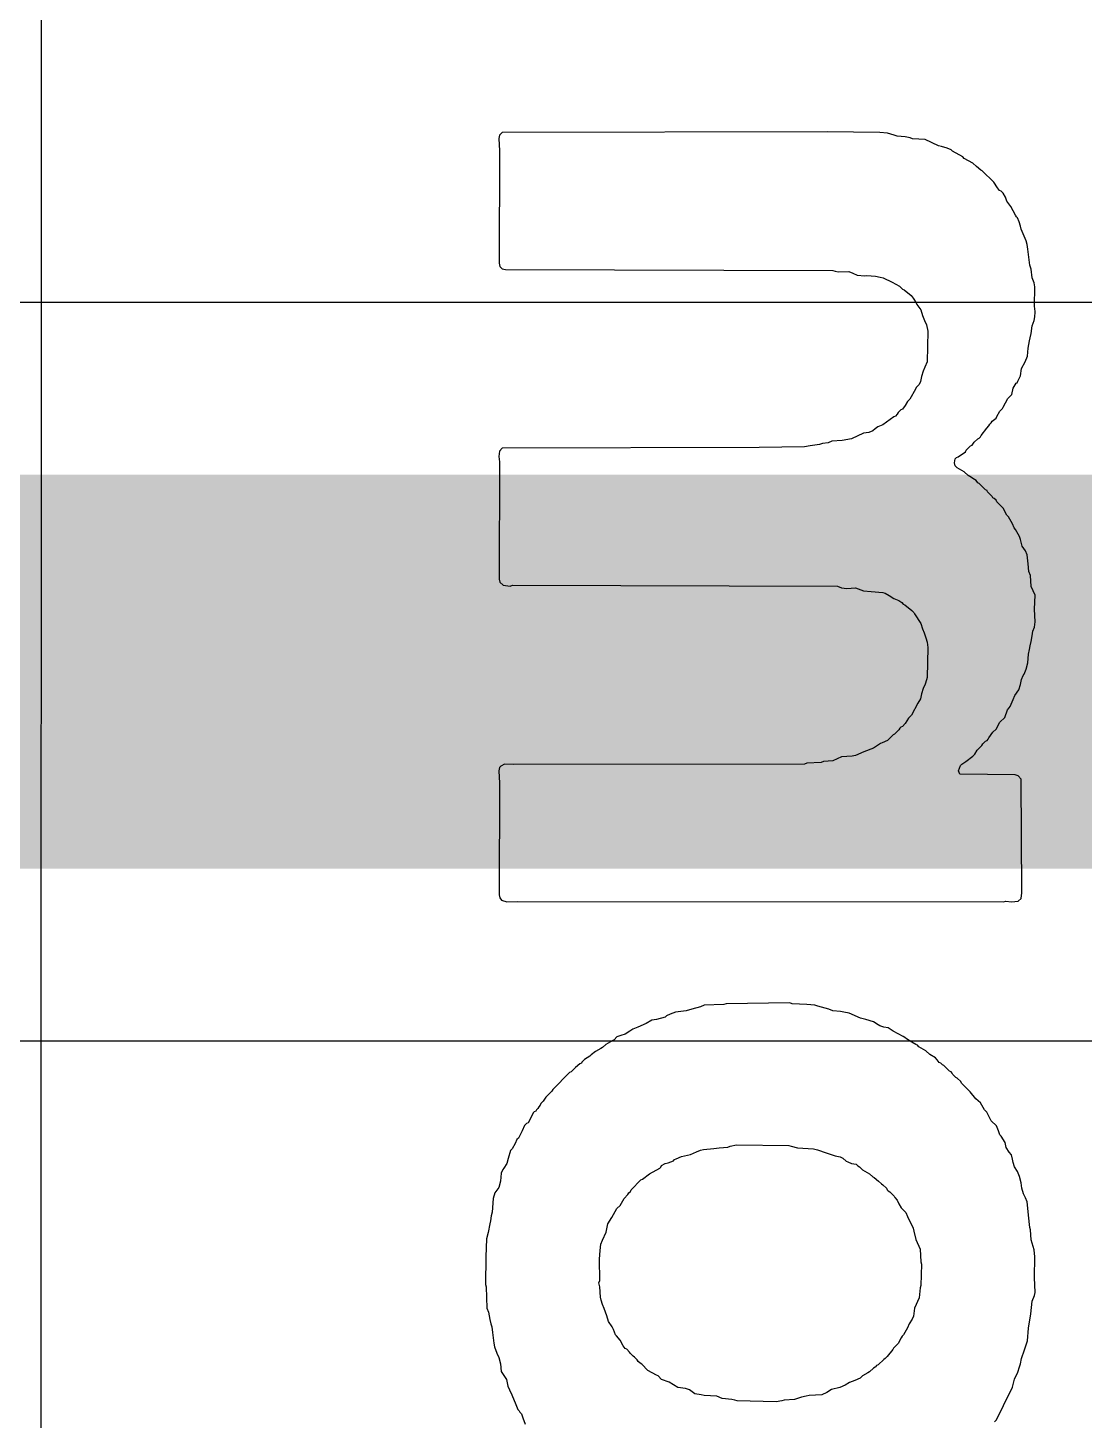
# Model space of a CAD drawing. Header units: inches. Extents: x 0 to 12.7, y -0.1 to 3.5.
# Drawn here: x 0.8146 to 0.9085, y 0.9078 to 1.0315 of the extents above; entities that cross this region are included whole.
import ezdxf

# ---------------------------------------------------------------- set-up
doc = ezdxf.new("R2010")
doc.units = ezdxf.units.IN
doc.header["$MEASUREMENT"] = 0
doc.layers.add('Bottom Overlay', color=54, linetype='Continuous')
doc.layers.add('Top Layer', color=1, linetype='Continuous')

msp = doc.modelspace()

# ---------------------------------------------------------------- linework, layer by layer
at = {"layer": 'Bottom Overlay'}
for p, q in [((0.81578, 0.78899), (0.81585, 1.28357)), ((0.85652, 1.02191), (0.85645, 1.02163)), ((0.85645, 1.02163), (0.85652, 1.02052)), ((0.85676, 1.02216), (0.85652, 1.02191)), ((0.88564, 1.02223), (0.85676, 1.02216)), ((0.8903, 1.02216), (0.88564, 1.02223)), ((0.89099, 1.02209), (0.8903, 1.02216)), ((0.89159, 1.02191), (0.89099, 1.02209)), ((0.89186, 1.02184), (0.89159, 1.02191)), ((0.89256, 1.02177), (0.89186, 1.02184)), ((0.89301, 1.02167), (0.89256, 1.02177)), ((0.89322, 1.0216), (0.89301, 1.02167)), ((0.89433, 1.02153), (0.89322, 1.0216)), ((0.89552, 1.02097), (0.89433, 1.02153)), ((0.85652, 1.02052), (0.85648, 1.01054)), ((0.89579, 1.0209), (0.89552, 1.02097)), ((0.89628, 1.02076), (0.89579, 1.0209)), ((0.89663, 1.02062), (0.89628, 1.02076)), ((0.89677, 1.02049), (0.89663, 1.02062)), ((0.89767, 1.02), (0.89677, 1.02049)), ((0.89781, 1.01986), (0.89767, 1.02)), ((0.89858, 1.01944), (0.89781, 1.01986)), ((0.89889, 1.01913), (0.89858, 1.01944)), ((0.89927, 1.01882), (0.89889, 1.01913)), ((0.89941, 1.01875), (0.89927, 1.01882)), ((0.90042, 1.01774), (0.89941, 1.01875)), ((0.90077, 1.01725), (0.90042, 1.01774)), ((0.90084, 1.01711), (0.90077, 1.01725)), ((0.90094, 1.01701), (0.90084, 1.01711)), ((0.90108, 1.01694), (0.90094, 1.01701)), ((0.90126, 1.01676), (0.90108, 1.01694)), ((0.90147, 1.01642), (0.90126, 1.01676)), ((0.9016, 1.01607), (0.90147, 1.01642)), ((0.90195, 1.01558), (0.9016, 1.01607)), ((0.90237, 1.01482), (0.90195, 1.01558)), ((0.90244, 1.01468), (0.90237, 1.01482)), ((0.90254, 1.01457), (0.90244, 1.01468)), ((0.90268, 1.01422), (0.90254, 1.01457)), ((0.90279, 1.01384), (0.90268, 1.01422)), ((0.90286, 1.01356), (0.90279, 1.01384)), ((0.90331, 1.01255), (0.90286, 1.01356)), ((0.90338, 1.01221), (0.90331, 1.01255)), ((0.90345, 1.01179), (0.90338, 1.01221)), ((0.90362, 1.01036), (0.90345, 1.01179)), ((0.85648, 1.01054), (0.85655, 1.01026)), ((0.85655, 1.01026), (0.85676, 1.01005)), ((0.90376, 1.01001), (0.90362, 1.01036)), ((0.85676, 1.01005), (0.85704, 1.00998)), ((0.85704, 1.00998), (0.88612, 1.00991)), ((0.88612, 1.00991), (0.88633, 1.00984)), ((0.88633, 1.00984), (0.88661, 1.00977)), ((0.88661, 1.00977), (0.88755, 1.00981)), ((0.88755, 1.00981), (0.8879, 1.00967)), ((0.8879, 1.00967), (0.88828, 1.00949)), ((0.88828, 1.00949), (0.88898, 1.00942)), ((0.88898, 1.00942), (0.88915, 1.00946)), ((0.88915, 1.00946), (0.88992, 1.00939)), ((0.88992, 1.00939), (0.89033, 1.00932)), ((0.89033, 1.00932), (0.89061, 1.00925)), ((0.89061, 1.00925), (0.89141, 1.00887)), ((0.90383, 1.00925), (0.90376, 1.01001)), ((0.90401, 1.0088), (0.90383, 1.00925)), ((0.89141, 1.00887), (0.89204, 1.00852)), ((0.89204, 1.00852), (0.89232, 1.00824)), ((0.89232, 1.00824), (0.89246, 1.00817)), ((0.89246, 1.00817), (0.89308, 1.00768)), ((0.90407, 1.00845), (0.90401, 1.0088)), ((0.90404, 1.00674), (0.90407, 1.00845)), ((0.89308, 1.00768), (0.89326, 1.00744)), ((0.89326, 1.00744), (0.89353, 1.00702)), ((0.89353, 1.00702), (0.8936, 1.00688)), ((0.8936, 1.00688), (0.89395, 1.0064)), ((0.90411, 1.00626), (0.90404, 1.00674)), ((0.89395, 1.0064), (0.89409, 1.00591)), ((0.89409, 1.00591), (0.89426, 1.00546)), ((0.89426, 1.00546), (0.89444, 1.00507)), ((0.90383, 1.005), (0.90401, 1.00546)), ((0.90401, 1.00546), (0.90407, 1.0058)), ((0.90407, 1.0058), (0.90411, 1.00619)), ((0.90411, 1.00619), (0.90411, 1.00626)), ((0.89444, 1.00507), (0.89458, 1.00452)), ((0.89458, 1.00452), (0.89451, 1.0018)), ((0.90366, 1.00393), (0.90376, 1.00431)), ((0.90376, 1.00431), (0.90383, 1.005)), ((0.90341, 1.00229), (0.90348, 1.00299)), ((0.90348, 1.00299), (0.90359, 1.00365)), ((0.90359, 1.00365), (0.90366, 1.00393)), ((0.89451, 1.0018), (0.8943, 1.00132)), ((0.90289, 1.00121), (0.90321, 1.0018)), ((0.90321, 1.0018), (0.90341, 1.00229)), ((0.89402, 1.00048), (0.89392, 1.00003)), ((0.89416, 1.00097), (0.89402, 1.00048)), ((0.8943, 1.00132), (0.89416, 1.00097)), ((0.90258, 1.00006), (0.90279, 1.00055)), ((0.90279, 1.00055), (0.90289, 1.00121)), ((0.89346, 0.99937), (0.89298, 0.99846)), ((0.89353, 0.99951), (0.89346, 0.99937)), ((0.89381, 0.99979), (0.89353, 0.99951)), ((0.89392, 1.00003), (0.89381, 0.99979)), ((0.90202, 0.99888), (0.90216, 0.99944)), ((0.90216, 0.99944), (0.90241, 0.99989)), ((0.90241, 0.99989), (0.90251, 0.99992)), ((0.90251, 0.99992), (0.90258, 1.00006)), ((0.89256, 0.99791), (0.89232, 0.99759)), ((0.89277, 0.99826), (0.89256, 0.99791)), ((0.89298, 0.99846), (0.89277, 0.99826)), ((0.90126, 0.99777), (0.90167, 0.99853)), ((0.90167, 0.99853), (0.90202, 0.99888)), ((0.89155, 0.9969), (0.89058, 0.9962)), ((0.89169, 0.99697), (0.89155, 0.9969)), ((0.89186, 0.99714), (0.89169, 0.99697)), ((0.89193, 0.99728), (0.89186, 0.99714)), ((0.89218, 0.99752), (0.89193, 0.99728)), ((0.89232, 0.99759), (0.89218, 0.99752)), ((0.90039, 0.99662), (0.90053, 0.99669)), ((0.90053, 0.99669), (0.90063, 0.99679)), ((0.90063, 0.99679), (0.9007, 0.99693)), ((0.9007, 0.99693), (0.90098, 0.99742)), ((0.90098, 0.99742), (0.90119, 0.99763)), ((0.90119, 0.99763), (0.90126, 0.99777)), ((0.88884, 0.99544), (0.88779, 0.99495)), ((0.88932, 0.99551), (0.88884, 0.99544)), ((0.88967, 0.99565), (0.88932, 0.99551)), ((0.88988, 0.99585), (0.88967, 0.99565)), ((0.89012, 0.99603), (0.88988, 0.99585)), ((0.89058, 0.9962), (0.89012, 0.99603)), ((0.89931, 0.99526), (0.8998, 0.99589)), ((0.8998, 0.99589), (0.9, 0.9961)), ((0.9, 0.9961), (0.90007, 0.99624)), ((0.90007, 0.99624), (0.90021, 0.99638)), ((0.90021, 0.99638), (0.90028, 0.99652)), ((0.90028, 0.99652), (0.90039, 0.99662)), ((0.87958, 0.99418), (0.85676, 0.99411)), ((0.88362, 0.99425), (0.87958, 0.99418)), ((0.88411, 0.99432), (0.88362, 0.99425)), ((0.88494, 0.99446), (0.88411, 0.99432)), ((0.88522, 0.99453), (0.88494, 0.99446)), ((0.88571, 0.9946), (0.88522, 0.99453)), ((0.88605, 0.99474), (0.88571, 0.9946)), ((0.88696, 0.99481), (0.88605, 0.99474)), ((0.88779, 0.99495), (0.88696, 0.99481)), ((0.89799, 0.99394), (0.89837, 0.99432)), ((0.89837, 0.99432), (0.89851, 0.99439)), ((0.89851, 0.99439), (0.89868, 0.99464)), ((0.89868, 0.99464), (0.899, 0.99495)), ((0.899, 0.99495), (0.89913, 0.99502)), ((0.89913, 0.99502), (0.89924, 0.99512)), ((0.89924, 0.99512), (0.89931, 0.99526)), ((0.85652, 0.99387), (0.85645, 0.99338)), ((0.85645, 0.99338), (0.85652, 0.9929)), ((0.85676, 0.99411), (0.85652, 0.99387)), ((0.89694, 0.99283), (0.89701, 0.99318)), ((0.89701, 0.99318), (0.89712, 0.99328)), ((0.89712, 0.99328), (0.89726, 0.99335)), ((0.89726, 0.99335), (0.89792, 0.9938)), ((0.89792, 0.9938), (0.89799, 0.99394)), ((0.85652, 0.9929), (0.85648, 0.9825)), ((0.89701, 0.99255), (0.89694, 0.99283)), ((0.89719, 0.99238), (0.89701, 0.99255)), ((0.89781, 0.99203), (0.89719, 0.99238)), ((0.89816, 0.99168), (0.89781, 0.99203)), ((0.8983, 0.99161), (0.89816, 0.99168)), ((0.89872, 0.99133), (0.8983, 0.99161)), ((0.89886, 0.99126), (0.89872, 0.99133)), ((0.899, 0.99105), (0.89886, 0.99126)), ((0.89913, 0.99098), (0.899, 0.99105)), ((0.89969, 0.99043), (0.89913, 0.99098)), ((0.89983, 0.99036), (0.89969, 0.99043)), ((0.89987, 0.99025), (0.89983, 0.99036)), ((0.90028, 0.98984), (0.89987, 0.99025)), ((0.90035, 0.9897), (0.90028, 0.98984)), ((0.90046, 0.98966), (0.90035, 0.9897)), ((0.90063, 0.98949), (0.90046, 0.98966)), ((0.9007, 0.98935), (0.90063, 0.98949)), ((0.90126, 0.98879), (0.9007, 0.98935)), ((0.9016, 0.98817), (0.90126, 0.98879)), ((0.90174, 0.98803), (0.9016, 0.98817)), ((0.90209, 0.9874), (0.90174, 0.98803)), ((0.90223, 0.98705), (0.90209, 0.9874)), ((0.90237, 0.98691), (0.90223, 0.98705)), ((0.90272, 0.98629), (0.90237, 0.98691)), ((0.90279, 0.98601), (0.90272, 0.98629)), ((0.90296, 0.98542), (0.90279, 0.98601)), ((0.90324, 0.985), (0.90296, 0.98542)), ((0.90338, 0.98465), (0.90324, 0.985)), ((0.90348, 0.98385), (0.90338, 0.98465)), ((0.90355, 0.98316), (0.90348, 0.98385)), ((0.90369, 0.98281), (0.90355, 0.98316)), ((0.85648, 0.9825), (0.85655, 0.98222)), ((0.85655, 0.98222), (0.85683, 0.98194)), ((0.85683, 0.98194), (0.85746, 0.98187)), ((0.85746, 0.98187), (0.85767, 0.98194)), ((0.85767, 0.98194), (0.88654, 0.98187)), ((0.88654, 0.98187), (0.88689, 0.98173)), ((0.90376, 0.98183), (0.90369, 0.98281)), ((0.90411, 0.98107), (0.90376, 0.98183)), ((0.88689, 0.98173), (0.88738, 0.98166)), ((0.88738, 0.98166), (0.88814, 0.98173)), ((0.88814, 0.98173), (0.88884, 0.98145)), ((0.88884, 0.98145), (0.88953, 0.98138)), ((0.88953, 0.98138), (0.89058, 0.98131)), ((0.89058, 0.98131), (0.89079, 0.98124)), ((0.89079, 0.98124), (0.89113, 0.98103)), ((0.89113, 0.98103), (0.89155, 0.98076)), ((0.89155, 0.98076), (0.892, 0.98058)), ((0.892, 0.98058), (0.89225, 0.98041)), ((0.90404, 0.97982), (0.90411, 0.98107)), ((0.89225, 0.98041), (0.89239, 0.98027)), ((0.89239, 0.98027), (0.89252, 0.9802)), ((0.89252, 0.9802), (0.89315, 0.97971)), ((0.89315, 0.97971), (0.89332, 0.97954)), ((0.89332, 0.97954), (0.89339, 0.9794)), ((0.89339, 0.9794), (0.89395, 0.97856)), ((0.90411, 0.9787), (0.90404, 0.97982)), ((0.89395, 0.97856), (0.89409, 0.97808)), ((0.9039, 0.97787), (0.90404, 0.97822)), ((0.90404, 0.97822), (0.90411, 0.9787)), ((0.89409, 0.97808), (0.89423, 0.97773)), ((0.89423, 0.97773), (0.8944, 0.97728)), ((0.8944, 0.97728), (0.89451, 0.97689)), ((0.89451, 0.97689), (0.89458, 0.97641)), ((0.90366, 0.97658), (0.90376, 0.97696)), ((0.90376, 0.97696), (0.90383, 0.97745)), ((0.90383, 0.97745), (0.9039, 0.97787)), ((0.89458, 0.97641), (0.89451, 0.97376)), ((0.90345, 0.97505), (0.90352, 0.97582)), ((0.90352, 0.97582), (0.90359, 0.97623)), ((0.90359, 0.97623), (0.90366, 0.97658)), ((0.90314, 0.97404), (0.90331, 0.97449)), ((0.90331, 0.97449), (0.90345, 0.97505)), ((0.89433, 0.97317), (0.89416, 0.97279)), ((0.89444, 0.97355), (0.89433, 0.97317)), ((0.89451, 0.97376), (0.89444, 0.97355)), ((0.90279, 0.97314), (0.90289, 0.97359)), ((0.90289, 0.97359), (0.90303, 0.97394)), ((0.90303, 0.97394), (0.90314, 0.97404)), ((0.89402, 0.9723), (0.89392, 0.97185)), ((0.89416, 0.97279), (0.89402, 0.9723)), ((0.90216, 0.97181), (0.9023, 0.97216)), ((0.9023, 0.97216), (0.90265, 0.97265)), ((0.90265, 0.97265), (0.90279, 0.97314)), ((0.89367, 0.97147), (0.89312, 0.97042)), ((0.89392, 0.97185), (0.89367, 0.97147)), ((0.9014, 0.97021), (0.90164, 0.97088)), ((0.90164, 0.97088), (0.90181, 0.97105)), ((0.90181, 0.97105), (0.90188, 0.97119)), ((0.90188, 0.97119), (0.90216, 0.97181)), ((0.89256, 0.96966), (0.89232, 0.96941)), ((0.89284, 0.97014), (0.89256, 0.96966)), ((0.89312, 0.97042), (0.89284, 0.97014)), ((0.90063, 0.96917), (0.90098, 0.9698)), ((0.90098, 0.9698), (0.9014, 0.97021)), ((0.89148, 0.96865), (0.89099, 0.96816)), ((0.89162, 0.96872), (0.89148, 0.96865)), ((0.892, 0.9691), (0.89162, 0.96872)), ((0.89207, 0.96924), (0.892, 0.9691)), ((0.89218, 0.96934), (0.89207, 0.96924)), ((0.89232, 0.96941), (0.89218, 0.96934)), ((0.89983, 0.96816), (0.89993, 0.96827)), ((0.89993, 0.96827), (0.9, 0.96841)), ((0.9, 0.96841), (0.90035, 0.96889)), ((0.90035, 0.96889), (0.90063, 0.96917)), ((0.88887, 0.96715), (0.88814, 0.96684)), ((0.88974, 0.96747), (0.88887, 0.96715)), ((0.89037, 0.96788), (0.88974, 0.96747)), ((0.89051, 0.96795), (0.89037, 0.96788)), ((0.89099, 0.96816), (0.89051, 0.96795)), ((0.89875, 0.96694), (0.89896, 0.96729)), ((0.89896, 0.96729), (0.89938, 0.96771)), ((0.89938, 0.96771), (0.89945, 0.96785)), ((0.89945, 0.96785), (0.89969, 0.96809)), ((0.89969, 0.96809), (0.89983, 0.96816)), ((0.85652, 0.96576), (0.85645, 0.96548)), ((0.85662, 0.96587), (0.85652, 0.96576)), ((0.85697, 0.96607), (0.85662, 0.96587)), ((0.85777, 0.96604), (0.85697, 0.96607)), ((0.88362, 0.96607), (0.85777, 0.96604)), ((0.88383, 0.96614), (0.88362, 0.96607)), ((0.88508, 0.96621), (0.88383, 0.96614)), ((0.88529, 0.96628), (0.88508, 0.96621)), ((0.88612, 0.96635), (0.88529, 0.96628)), ((0.88689, 0.9667), (0.88612, 0.96635)), ((0.88786, 0.96677), (0.88689, 0.9667)), ((0.88814, 0.96684), (0.88786, 0.96677)), ((0.89729, 0.96548), (0.89746, 0.96594)), ((0.89746, 0.96594), (0.8976, 0.96607)), ((0.8976, 0.96607), (0.89795, 0.96628)), ((0.89795, 0.96628), (0.89858, 0.96677)), ((0.89858, 0.96677), (0.89875, 0.96694)), ((0.85645, 0.96548), (0.85652, 0.96437)), ((0.8974, 0.96517), (0.89729, 0.96548)), ((0.90234, 0.9651), (0.8974, 0.96517)), ((0.90261, 0.96503), (0.90234, 0.9651)), ((0.90286, 0.96472), (0.90261, 0.96503)), ((0.90293, 0.95463), (0.90286, 0.96472)), ((0.85652, 0.96437), (0.85648, 0.95445)), ((0.90286, 0.95414), (0.90293, 0.95463)), ((0.85648, 0.95445), (0.85655, 0.95418)), ((0.85655, 0.95418), (0.85669, 0.95397)), ((0.85669, 0.95397), (0.85718, 0.95383)), ((0.85718, 0.95383), (0.85812, 0.95386)), ((0.85812, 0.95386), (0.90129, 0.95383)), ((0.90129, 0.95383), (0.9015, 0.9539)), ((0.9015, 0.9539), (0.90199, 0.95383)), ((0.90199, 0.95383), (0.90261, 0.9539)), ((0.90261, 0.9539), (0.90286, 0.95414)), ((0.87645, 0.94471), (0.87471, 0.94464)), ((0.87666, 0.94478), (0.87645, 0.94471)), ((0.8823, 0.94485), (0.87666, 0.94478)), ((0.88251, 0.94478), (0.8823, 0.94485)), ((0.88383, 0.94471), (0.88251, 0.94478)), ((0.88452, 0.94464), (0.88383, 0.94471)), ((0.87123, 0.9436), (0.87047, 0.94339)), ((0.87134, 0.9437), (0.87123, 0.9436)), ((0.87169, 0.94384), (0.87134, 0.9437)), ((0.87214, 0.94402), (0.87169, 0.94384)), ((0.87311, 0.94416), (0.87214, 0.94402)), ((0.8736, 0.9443), (0.87311, 0.94416)), ((0.87436, 0.9445), (0.8736, 0.9443)), ((0.87471, 0.94464), (0.87436, 0.9445)), ((0.8848, 0.94457), (0.88452, 0.94464)), ((0.88578, 0.9443), (0.8848, 0.94457)), ((0.88612, 0.94416), (0.88578, 0.9443)), ((0.88682, 0.94409), (0.88612, 0.94416)), ((0.8871, 0.94402), (0.88682, 0.94409)), ((0.88758, 0.94395), (0.8871, 0.94402)), ((0.88859, 0.9435), (0.88758, 0.94395)), ((0.88905, 0.94339), (0.88859, 0.9435)), ((0.8681, 0.94235), (0.86768, 0.94207)), ((0.86835, 0.94252), (0.8681, 0.94235)), ((0.8688, 0.9427), (0.86835, 0.94252)), ((0.86956, 0.94304), (0.8688, 0.9427)), ((0.87005, 0.94332), (0.86956, 0.94304)), ((0.87047, 0.94339), (0.87005, 0.94332)), ((0.88974, 0.94318), (0.88905, 0.94339)), ((0.89016, 0.9429), (0.88974, 0.94318)), ((0.8903, 0.94283), (0.89016, 0.9429)), ((0.89065, 0.9427), (0.8903, 0.94283)), ((0.89106, 0.94263), (0.89065, 0.9427)), ((0.89148, 0.94235), (0.89106, 0.94263)), ((0.89239, 0.94186), (0.89148, 0.94235)), ((0.86595, 0.94116), (0.86567, 0.94089)), ((0.86657, 0.94151), (0.86595, 0.94116)), ((0.86671, 0.94158), (0.86657, 0.94151)), ((0.86695, 0.94183), (0.86671, 0.94158)), ((0.8673, 0.94196), (0.86695, 0.94183)), ((0.86768, 0.94207), (0.8673, 0.94196)), ((0.89252, 0.94179), (0.89239, 0.94186)), ((0.89266, 0.94165), (0.89252, 0.94179)), ((0.89315, 0.94137), (0.89266, 0.94165)), ((0.8935, 0.94116), (0.89315, 0.94137)), ((0.89364, 0.9411), (0.8935, 0.94116)), ((0.89378, 0.94096), (0.89364, 0.9411)), ((0.86407, 0.93984), (0.86382, 0.9396)), ((0.86455, 0.94012), (0.86407, 0.93984)), ((0.86466, 0.94023), (0.86455, 0.94012)), ((0.86504, 0.94054), (0.86466, 0.94023)), ((0.86553, 0.94082), (0.86504, 0.94054)), ((0.86567, 0.94089), (0.86553, 0.94082)), ((0.8944, 0.94061), (0.89378, 0.94096)), ((0.89475, 0.94026), (0.8944, 0.94061)), ((0.89524, 0.93998), (0.89475, 0.94026)), ((0.89541, 0.93981), (0.89524, 0.93998)), ((0.89559, 0.93956), (0.89541, 0.93981)), ((0.86274, 0.93866), (0.86125, 0.93716)), ((0.86288, 0.93873), (0.86274, 0.93866)), ((0.86327, 0.93911), (0.86288, 0.93873)), ((0.86365, 0.93943), (0.86327, 0.93911)), ((0.86379, 0.93949), (0.86365, 0.93943)), ((0.86382, 0.9396), (0.86379, 0.93949)), ((0.89573, 0.93949), (0.89559, 0.93956)), ((0.89586, 0.93936), (0.89573, 0.93949)), ((0.896, 0.93929), (0.89586, 0.93936)), ((0.89649, 0.9388), (0.896, 0.93929)), ((0.89663, 0.93873), (0.89649, 0.9388)), ((0.89673, 0.93862), (0.89663, 0.93873)), ((0.8968, 0.93849), (0.89673, 0.93862)), ((0.89705, 0.93824), (0.8968, 0.93849)), ((0.89719, 0.93817), (0.89705, 0.93824)), ((0.8975, 0.93786), (0.89719, 0.93817)), ((0.89757, 0.93772), (0.8975, 0.93786)), ((0.89833, 0.93695), (0.89757, 0.93772)), ((0.86041, 0.93612), (0.8602, 0.93591)), ((0.86062, 0.93647), (0.86041, 0.93612)), ((0.86118, 0.93702), (0.86062, 0.93647)), ((0.86125, 0.93716), (0.86118, 0.93702)), ((0.89882, 0.93633), (0.89833, 0.93695)), ((0.89924, 0.93598), (0.89882, 0.93633)), ((0.85944, 0.93494), (0.85906, 0.93421)), ((0.85951, 0.93508), (0.85944, 0.93494)), ((0.85961, 0.93518), (0.85951, 0.93508)), ((0.85975, 0.93525), (0.85961, 0.93518)), ((0.85979, 0.93535), (0.85975, 0.93525)), ((0.85993, 0.93549), (0.85979, 0.93535)), ((0.86, 0.93563), (0.85993, 0.93549)), ((0.86014, 0.93577), (0.86, 0.93563)), ((0.8602, 0.93591), (0.86014, 0.93577)), ((0.89959, 0.93535), (0.89924, 0.93598)), ((0.8998, 0.93515), (0.89959, 0.93535)), ((0.90021, 0.93438), (0.8998, 0.93515)), ((0.85874, 0.93396), (0.85853, 0.93348)), ((0.85892, 0.93414), (0.85874, 0.93396)), ((0.85906, 0.93421), (0.85892, 0.93414)), ((0.90067, 0.93393), (0.90021, 0.93438)), ((0.90084, 0.93348), (0.90067, 0.93393)), ((0.85791, 0.93236), (0.85763, 0.93188)), ((0.85805, 0.93271), (0.85791, 0.93236)), ((0.85819, 0.93285), (0.85805, 0.93271)), ((0.85853, 0.93348), (0.85819, 0.93285)), ((0.90098, 0.93313), (0.90084, 0.93348)), ((0.90108, 0.93302), (0.90098, 0.93313)), ((0.90143, 0.93247), (0.90108, 0.93302)), ((0.90154, 0.93201), (0.90143, 0.93247)), ((0.85749, 0.93174), (0.85728, 0.93104)), ((0.85763, 0.93188), (0.85749, 0.93174)), ((0.87221, 0.93101), (0.87269, 0.93121)), ((0.87269, 0.93121), (0.87349, 0.93139)), ((0.87349, 0.93139), (0.87402, 0.93163)), ((0.87402, 0.93163), (0.87436, 0.93177)), ((0.87436, 0.93177), (0.87464, 0.93184)), ((0.87464, 0.93184), (0.87555, 0.93191)), ((0.87555, 0.93191), (0.87603, 0.93198)), ((0.87603, 0.93198), (0.8768, 0.93205)), ((0.8768, 0.93205), (0.87701, 0.93212)), ((0.87701, 0.93212), (0.87757, 0.93226)), ((0.87757, 0.93226), (0.88223, 0.93219)), ((0.88223, 0.93219), (0.88244, 0.93212)), ((0.88244, 0.93212), (0.88299, 0.93198)), ((0.88299, 0.93198), (0.88442, 0.93188)), ((0.88442, 0.93188), (0.88477, 0.93181)), ((0.88477, 0.93181), (0.88553, 0.93153)), ((0.88553, 0.93153), (0.88633, 0.93128)), ((0.88633, 0.93128), (0.88678, 0.93118)), ((0.88678, 0.93118), (0.88703, 0.93108)), ((0.90181, 0.9316), (0.90154, 0.93201)), ((0.90199, 0.93135), (0.90181, 0.9316)), ((0.90209, 0.93097), (0.90199, 0.93135)), ((0.8568, 0.93007), (0.85666, 0.92972)), ((0.8569, 0.93017), (0.8568, 0.93007)), ((0.85718, 0.93059), (0.8569, 0.93017)), ((0.85728, 0.93104), (0.85718, 0.93059)), ((0.86984, 0.92968), (0.87075, 0.93017)), ((0.87075, 0.93017), (0.87085, 0.93028)), ((0.87085, 0.93028), (0.87092, 0.93041)), ((0.87092, 0.93041), (0.87123, 0.93059)), ((0.87123, 0.93059), (0.87151, 0.93066)), ((0.87151, 0.93066), (0.87196, 0.93083)), ((0.87196, 0.93083), (0.87207, 0.93094)), ((0.87207, 0.93094), (0.87221, 0.93101)), ((0.88703, 0.93108), (0.88731, 0.9308)), ((0.88731, 0.9308), (0.88745, 0.93073)), ((0.88745, 0.93073), (0.88779, 0.93059)), ((0.88779, 0.93059), (0.88821, 0.93052)), ((0.88821, 0.93052), (0.88835, 0.93038)), ((0.88835, 0.93038), (0.88849, 0.93031)), ((0.88849, 0.93031), (0.88877, 0.93003)), ((0.88877, 0.93003), (0.88939, 0.92968)), ((0.90216, 0.93069), (0.90209, 0.93097)), ((0.90227, 0.93031), (0.90216, 0.93069)), ((0.90254, 0.92989), (0.90227, 0.93031)), ((0.90272, 0.92944), (0.90254, 0.92989)), ((0.85659, 0.92902), (0.85645, 0.92847)), ((0.85666, 0.92972), (0.85659, 0.92902)), ((0.86821, 0.92826), (0.86908, 0.92913)), ((0.86908, 0.92913), (0.86922, 0.9292)), ((0.86922, 0.9292), (0.86984, 0.92968)), ((0.88939, 0.92968), (0.88967, 0.92941)), ((0.88967, 0.92941), (0.88981, 0.92934)), ((0.88981, 0.92934), (0.89019, 0.92902)), ((0.89019, 0.92902), (0.89044, 0.92878)), ((0.89044, 0.92878), (0.89058, 0.92871)), ((0.89058, 0.92871), (0.89089, 0.9284)), ((0.90286, 0.92888), (0.90272, 0.92944)), ((0.90293, 0.9284), (0.90286, 0.92888)), ((0.85596, 0.92749), (0.85586, 0.92627)), ((0.8561, 0.92798), (0.85596, 0.92749)), ((0.85645, 0.92847), (0.8561, 0.92798)), ((0.86723, 0.92687), (0.86758, 0.92749)), ((0.86758, 0.92749), (0.86793, 0.92784)), ((0.86793, 0.92784), (0.868, 0.92798)), ((0.868, 0.92798), (0.86814, 0.92812)), ((0.86814, 0.92812), (0.86821, 0.92826)), ((0.89089, 0.9284), (0.89096, 0.92826)), ((0.89096, 0.92826), (0.89106, 0.92815)), ((0.89106, 0.92815), (0.8912, 0.92808)), ((0.8912, 0.92808), (0.89159, 0.9277)), ((0.89159, 0.9277), (0.89165, 0.92756)), ((0.89165, 0.92756), (0.89186, 0.92735)), ((0.90307, 0.92791), (0.90293, 0.9284)), ((0.90324, 0.92753), (0.90307, 0.92791)), ((0.90338, 0.92718), (0.90324, 0.92753)), ((0.85586, 0.92627), (0.85579, 0.92593)), ((0.8665, 0.92579), (0.86695, 0.92659)), ((0.86695, 0.92659), (0.86723, 0.92687)), ((0.89186, 0.92735), (0.892, 0.927)), ((0.892, 0.927), (0.89221, 0.92666)), ((0.89221, 0.92666), (0.89263, 0.92624)), ((0.89263, 0.92624), (0.89277, 0.92589)), ((0.90345, 0.92662), (0.90338, 0.92718)), ((0.90352, 0.926), (0.90345, 0.92662)), ((0.85565, 0.92523), (0.85551, 0.92447)), ((0.85572, 0.92551), (0.85565, 0.92523)), ((0.85579, 0.92593), (0.85572, 0.92551)), ((0.86598, 0.9245), (0.86608, 0.92495)), ((0.86608, 0.92495), (0.86615, 0.92523)), ((0.86615, 0.92523), (0.8665, 0.92579)), ((0.89277, 0.92589), (0.89326, 0.92485)), ((0.90362, 0.92492), (0.90352, 0.926)), ((0.85537, 0.92391), (0.8553, 0.92231)), ((0.85551, 0.92447), (0.85537, 0.92391)), ((0.86553, 0.92342), (0.86567, 0.92377)), ((0.86567, 0.92377), (0.86598, 0.9245)), ((0.89326, 0.92485), (0.89332, 0.92457)), ((0.89332, 0.92457), (0.8935, 0.92384)), ((0.8935, 0.92384), (0.89388, 0.92297)), ((0.90369, 0.92471), (0.90362, 0.92492)), ((0.90376, 0.9238), (0.90369, 0.92471)), ((0.90383, 0.92353), (0.90376, 0.9238)), ((0.86539, 0.9221), (0.86546, 0.92287)), ((0.86546, 0.92287), (0.86553, 0.92342)), ((0.89388, 0.92297), (0.89395, 0.92186)), ((0.90401, 0.92293), (0.90383, 0.92353)), ((0.90407, 0.92231), (0.90401, 0.92293)), ((0.8553, 0.92231), (0.85526, 0.91984)), ((0.86542, 0.92019), (0.86539, 0.9221)), ((0.89395, 0.92186), (0.89402, 0.92165)), ((0.89402, 0.92165), (0.89395, 0.91977)), ((0.90404, 0.92046), (0.90407, 0.92231)), ((0.86535, 0.91998), (0.86542, 0.92019)), ((0.86542, 0.91963), (0.86535, 0.91998)), ((0.90411, 0.91914), (0.90404, 0.92046)), ((0.85526, 0.91984), (0.85533, 0.91963)), ((0.85533, 0.91963), (0.8554, 0.91775)), ((0.86549, 0.91873), (0.86542, 0.91963)), ((0.89388, 0.91956), (0.89381, 0.91866)), ((0.89395, 0.91977), (0.89388, 0.91956)), ((0.90383, 0.91838), (0.90404, 0.91886)), ((0.90404, 0.91886), (0.90411, 0.91914)), ((0.8554, 0.91775), (0.85554, 0.9174)), ((0.86556, 0.91845), (0.86549, 0.91873)), ((0.86567, 0.91806), (0.86556, 0.91845)), ((0.86581, 0.91772), (0.86567, 0.91806)), ((0.86605, 0.91706), (0.86581, 0.91772)), ((0.89339, 0.91775), (0.89329, 0.91702)), ((0.89381, 0.91866), (0.89339, 0.91775)), ((0.90373, 0.91723), (0.90383, 0.91838)), ((0.85554, 0.9174), (0.85565, 0.91674)), ((0.85565, 0.91674), (0.85575, 0.91636)), ((0.85575, 0.91636), (0.85582, 0.91608)), ((0.86619, 0.91657), (0.86605, 0.91706)), ((0.86654, 0.91608), (0.86619, 0.91657)), ((0.89291, 0.91636), (0.89277, 0.91601)), ((0.89319, 0.91678), (0.89291, 0.91636)), ((0.89329, 0.91702), (0.89319, 0.91678)), ((0.90352, 0.91598), (0.90373, 0.91723)), ((0.85582, 0.91608), (0.85589, 0.91559)), ((0.85589, 0.91559), (0.856, 0.91465)), ((0.86664, 0.91584), (0.86654, 0.91608)), ((0.86681, 0.91539), (0.86664, 0.91584)), ((0.86692, 0.91528), (0.86681, 0.91539)), ((0.86723, 0.9149), (0.86692, 0.91528)), ((0.89221, 0.91511), (0.89193, 0.91462)), ((0.89228, 0.91525), (0.89221, 0.91511)), ((0.89242, 0.91539), (0.89228, 0.91525)), ((0.89277, 0.91601), (0.89242, 0.91539)), ((0.90341, 0.91483), (0.90352, 0.91598)), ((0.856, 0.91465), (0.85606, 0.91431)), ((0.85606, 0.91431), (0.85627, 0.91375)), ((0.86751, 0.91441), (0.86723, 0.9149)), ((0.86758, 0.91427), (0.86751, 0.91441)), ((0.86768, 0.91417), (0.86758, 0.91427)), ((0.86782, 0.9141), (0.86768, 0.91417)), ((0.86807, 0.91385), (0.86782, 0.9141)), ((0.86814, 0.91372), (0.86807, 0.91385)), ((0.89145, 0.91406), (0.89096, 0.91344)), ((0.89152, 0.9142), (0.89145, 0.91406)), ((0.89193, 0.91462), (0.89152, 0.9142)), ((0.90289, 0.91326), (0.90317, 0.91403)), ((0.90317, 0.91403), (0.90341, 0.91483)), ((0.85627, 0.91375), (0.85645, 0.91337)), ((0.85645, 0.91337), (0.85659, 0.91281)), ((0.85659, 0.91281), (0.85666, 0.91211)), ((0.86838, 0.91347), (0.86814, 0.91372)), ((0.86852, 0.9134), (0.86838, 0.91347)), ((0.86876, 0.91316), (0.86852, 0.9134)), ((0.86883, 0.91302), (0.86876, 0.91316)), ((0.86901, 0.91285), (0.86883, 0.91302)), ((0.86915, 0.91278), (0.86901, 0.91285)), ((0.8697, 0.91222), (0.86915, 0.91278)), ((0.89002, 0.91264), (0.88992, 0.91253)), ((0.89016, 0.91271), (0.89002, 0.91264)), ((0.89065, 0.91319), (0.89016, 0.91271)), ((0.89079, 0.91326), (0.89065, 0.91319)), ((0.89096, 0.91344), (0.89079, 0.91326)), ((0.90272, 0.91253), (0.90279, 0.91281)), ((0.90279, 0.91281), (0.90289, 0.91326)), ((0.85666, 0.91211), (0.85714, 0.91142)), ((0.85714, 0.91142), (0.85725, 0.91083)), ((0.87047, 0.9118), (0.8697, 0.91222)), ((0.87061, 0.91173), (0.87047, 0.9118)), ((0.87092, 0.91142), (0.87061, 0.91173)), ((0.87158, 0.91118), (0.87092, 0.91142)), ((0.88856, 0.91152), (0.88807, 0.91131)), ((0.88877, 0.91173), (0.88856, 0.91152)), ((0.88925, 0.91201), (0.88877, 0.91173)), ((0.88939, 0.91208), (0.88925, 0.91201)), ((0.88974, 0.91243), (0.88939, 0.91208)), ((0.88988, 0.9125), (0.88974, 0.91243)), ((0.88992, 0.91253), (0.88988, 0.9125)), ((0.90209, 0.91072), (0.90227, 0.91145)), ((0.90227, 0.91145), (0.90258, 0.91205)), ((0.90258, 0.91205), (0.90272, 0.91253)), ((0.85725, 0.91083), (0.85739, 0.91048)), ((0.85739, 0.91048), (0.8576, 0.91006)), ((0.87235, 0.91069), (0.87158, 0.91118)), ((0.87304, 0.91062), (0.87235, 0.91069)), ((0.87339, 0.91048), (0.87304, 0.91062)), ((0.87388, 0.91013), (0.87339, 0.91048)), ((0.87443, 0.91006), (0.87388, 0.91013)), ((0.8856, 0.91024), (0.88515, 0.91006)), ((0.88602, 0.91051), (0.8856, 0.91024)), ((0.88675, 0.91069), (0.88602, 0.91051)), ((0.88724, 0.9109), (0.88675, 0.91069)), ((0.88762, 0.91114), (0.88724, 0.9109)), ((0.88807, 0.91131), (0.88762, 0.91114)), ((0.90147, 0.90947), (0.90181, 0.9101)), ((0.90181, 0.9101), (0.90209, 0.91072)), ((0.8576, 0.91006), (0.85798, 0.90919)), ((0.85798, 0.90919), (0.85815, 0.90874)), ((0.87471, 0.90999), (0.87443, 0.91006)), ((0.87583, 0.90992), (0.87471, 0.90999)), ((0.87631, 0.90971), (0.87583, 0.90992)), ((0.87715, 0.90964), (0.87631, 0.90971)), ((0.87743, 0.90958), (0.87715, 0.90964)), ((0.87763, 0.90951), (0.87743, 0.90958)), ((0.88111, 0.90944), (0.87763, 0.90951)), ((0.8816, 0.90951), (0.88111, 0.90944)), ((0.88181, 0.90958), (0.8816, 0.90951)), ((0.88271, 0.90964), (0.88181, 0.90958)), ((0.88299, 0.90971), (0.88271, 0.90964)), ((0.88334, 0.90985), (0.88299, 0.90971)), ((0.88376, 0.90992), (0.88334, 0.90985)), ((0.88404, 0.90999), (0.88376, 0.90992)), ((0.88515, 0.91006), (0.88404, 0.90999)), ((0.90112, 0.90871), (0.90147, 0.90947)), ((0.85815, 0.90874), (0.85826, 0.90864)), ((0.85826, 0.90864), (0.85833, 0.9085)), ((0.85833, 0.9085), (0.85847, 0.90836)), ((0.85847, 0.90836), (0.8586, 0.90801)), ((0.8586, 0.90801), (0.85881, 0.90745)), ((0.90049, 0.90766), (0.90063, 0.9078)), ((0.90063, 0.9078), (0.90112, 0.90871))]:
    msp.add_line(p, q, dxfattribs=at)
at = {"layer": 'Top Layer'}
for p, q in [((1.17219, 1.00706), (0.35205, 1.00706)), ((0.36562, 0.9415), (1.15862, 0.9415))]:
    msp.add_line(p, q, dxfattribs=at)
msp.add_lwpolyline([(0.35205, 0.97428, 0.035, 0.035, 0), (1.17219, 0.97428, 0.035, 0.035, 0)], format="xyseb", dxfattribs=at)

doc.saveas('drawing.dxf')
